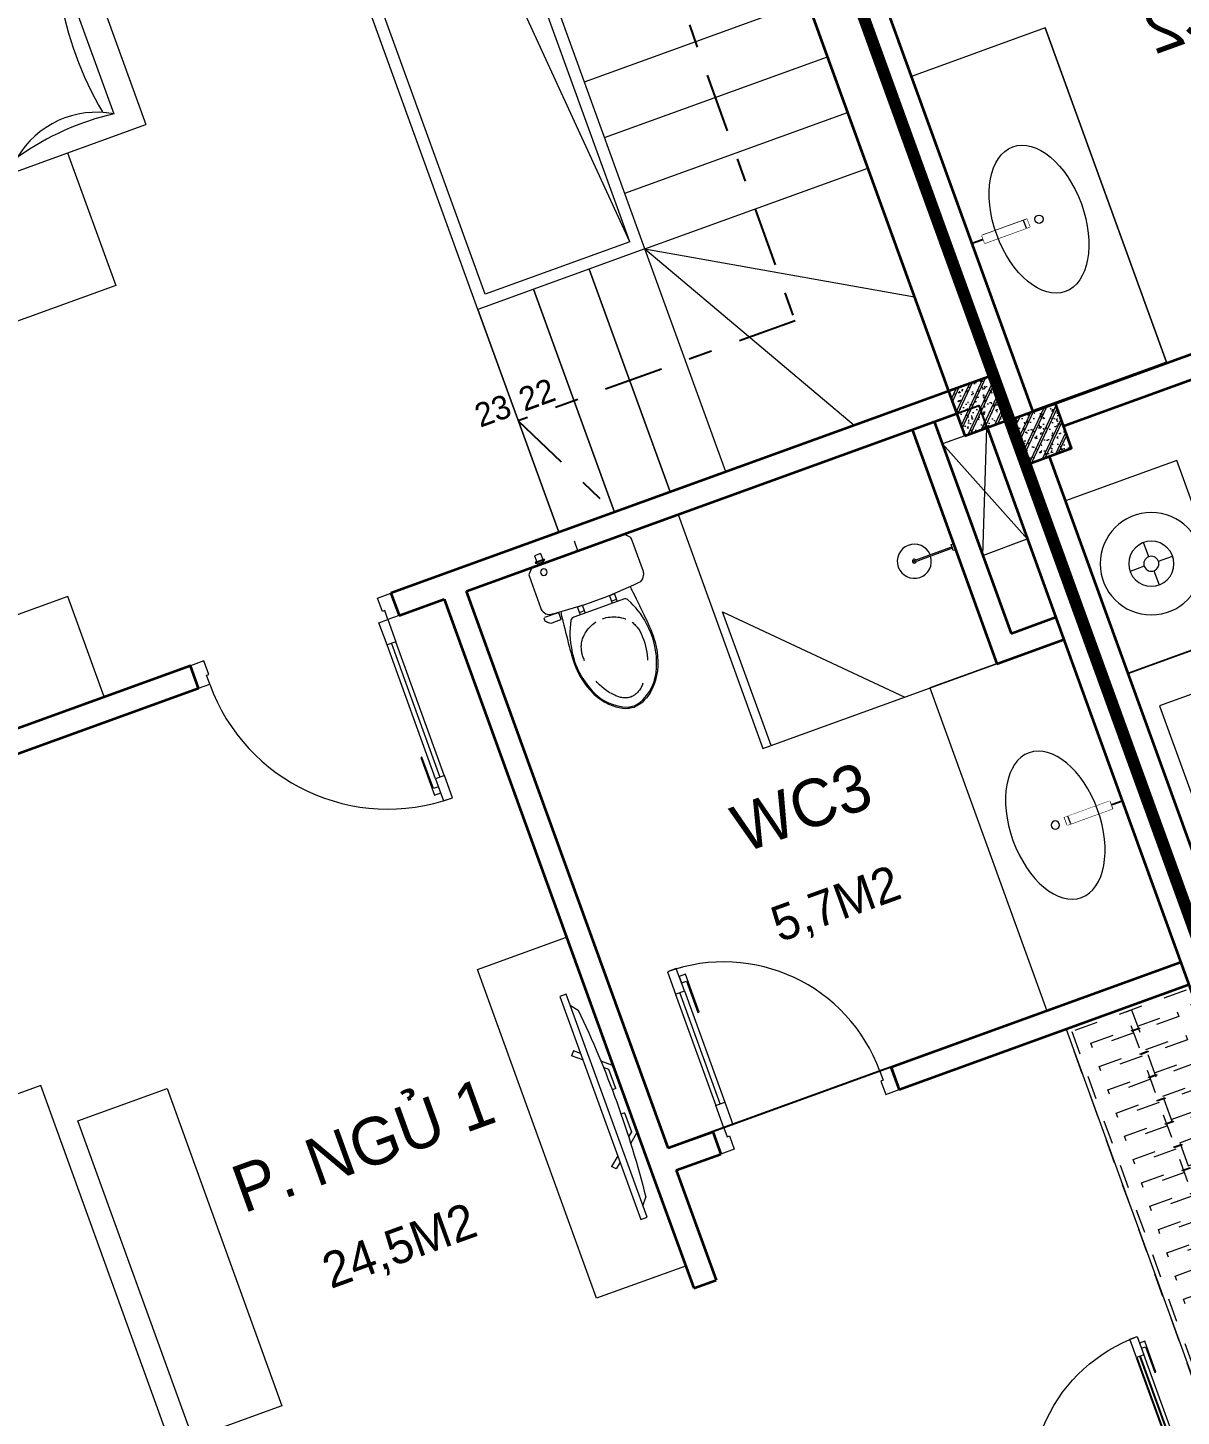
# Model space of a CAD drawing. Header units: metres. Extents: x 568336 to 569219, y 2065964 to 2066430.
# Drawn here: x 568602.11 to 568606.98, y 2066346.29 to 2066352.15 of the extents above; entities that cross this region are included whole.
import ezdxf

# ---------------------------------------------------------------- set-up
doc = ezdxf.new("R2010")
doc.units = ezdxf.units.M
for name, pattern in [('$AUDIT_BAD_LTYPE2', [0]), ('DASHDOT2', [0.5, 0.25, -0.125, 0, -0.125]), ('HIDDEN', [0.375, 0.25, -0.125]), ('X-5M-G-MB PHONGNGU$0$HIDDEN2', [0.1875, 0.125, -0.0625]), ('xref-thap C (mb tang 32-2)$0$HIDDEN', [0.375, 0.25, -0.125])]:
    doc.linetypes.add(name, pattern=pattern)
doc.layers.get('0').update_dxf_attribs({"linetype": 'CONTINUOUS'})
doc.layers.get('DEFPOINTS').update_dxf_attribs({"linetype": 'CONTINUOUS'})
for name, color, linetype, lineweight in [('-DIM', 9, 'CONTINUOUS', 13), ('-DOOR', 137, 'CONTINUOUS', 9), ('-FURNITURE', 46, 'CONTINUOUS', 9), ('-HATCH', 8, 'CONTINUOUS', 5), ('-HIDE', 3, 'HIDDEN', 13), ('-LINE1', 7, 'CONTINUOUS', 18), ('-LINE2', 252, 'CONTINUOUS', 9), ('-STEEL1', 1, 'CONTINUOUS', 35), ('-TEXT', 7, 'CONTINUOUS', 15), ('-WALL', 4, 'CONTINUOUS', 35), ('TEXT25', 2, 'CONTINUOUS', 13)]:
    doc.layers.add(name, color=color, linetype=linetype, lineweight=lineweight)
for name, color, linetype in [('1-NETMANH', 8, 'CONTINUOUS'), ('APOLIC', 7, 'CONTINUOUS'), ('LoLK', 6, 'CONTINUOUS'), ('TIMDUONG', 1, 'CONTINUOUS')]:
    doc.layers.add(name, color=color, linetype=linetype)
doc.styles.add('SVN_AVO_thuong', font='')
doc.styles.add('T1', font='', dxfattribs={"height": 200})
doc.styles.add('vnavanth', font='', dxfattribs={"width": 0.8})
doc.styles.get('SVN_AVO_thuong').set_extended_font_data('SVN-Avo')
doc.styles.get('T1').set_extended_font_data('VNgeometric Light')
doc.styles.get('vnavanth').set_extended_font_data('.VnAvantH')

# ---------------------------------------------------------------- blocks, each defined once
blk = doc.blocks.new('1800X2000')
at = {"layer": '-FURNITURE'}
blk.add_line((325497.3064970744, 17765.29446492715), (325497.3064973904, 19565.2944651944), dxfattribs=at)
for points in [[(323997.3057774993, 19565.2944651944), (325997.3064971831, 19565.2944651944), (325997.3064971831, 17765.29446484288), (323997.3057774993, 17765.29446484288)], [(325612.9490047574, 19390.79434491032), (325919.0064973457, 19390.79434491032), (325919.0064973457, 18691.29434485664), (325612.9490047574, 18691.29434485664)], [(325612.9490046239, 18629.79434491026), (325919.0064972151, 18629.79434491026), (325919.0064972151, 17946.79434485664), (325612.9490046239, 17946.79434485664)]]:
    blk.add_lwpolyline(points, close=True, dxfattribs=at)
blk = doc.blocks.new('XR.MB.LM123$0$tvi 1')
blk.add_lwpolyline([(28.54445810673496, -2.291926648467779e-10), (28.54445810673496, -999.9999999999964), (-7.275957614183426e-12, -1000), (0, 0)], close=True)
for points in [[(28.54445810680045, -50.31958968611434), (52.37372755713295, -80.86315460130209)], [(-24.09820395050338, -235.5599978379832), (-39.09879504836863, -251.7939635238108)], [(0, -284.7849796677438), (-39.09879504836863, -251.7939635238108)], [(0, -255.9952397129928), (-24.09820395050338, -235.5599978379832)], [(69.66229681991535, -315.0836646851385), (111.1934016081432, -350.2927865858655), (111.193401608034, -649.712917566063), (69.68611289083492, -684.9110379843005)], [(89.09002233762294, -445.7449799550195), (89.09002233762294, -359.9578938602899), (70.91298945683957, -344.6203678706661)], [(89.09002233762294, -445.7449799550195), (73.49991829216015, -445.7449799550232)], [(89.09002233768115, -554.2550200447404), (89.09002233773936, -640.0421061392371), (70.91298945678864, -655.3796321293303)], [(89.09002233768115, -554.2550200447404), (73.49991829216015, -554.2550200447404)], [(0, -715.2150203320198), (-39.09879504836863, -748.2060364759491)], [(-24.09820395050338, -764.4400021620095), (-39.09879504836863, -748.2060364759491)], [(0, -744.004760287), (-24.09820395050338, -764.4400021620095)], [(28.54445810674224, -949.680410313882), (52.37372755713295, -919.1368453984578)]]:
    blk.add_lwpolyline(points)
blk.add_arc((-4025.16618952866, -499.9999999999964), 4099.025185406737, 354.1310878512652, 5.868912148527433)
blk = doc.blocks.new('*U152')
at = {"linetype": '$AUDIT_BAD_LTYPE2'}
for p, q in [((70, 100), (70, 699.9999999999982)), ((90, 699.9999999999982), (90, 100))]:
    blk.add_line(p, q, dxfattribs=at)
for points in [[(50, 699.9999999999982), (90, 699.9999999999982), (90, 799.9999999999982), (50, 799.9999999999982), (50, 699.9999999999982)], [(50, 702.9059272893337), (50, 100)], [(50, 100), (90, 100), (90, 0), (50, 0), (50, 100)]]:
    blk.add_lwpolyline(points)
for points in [[(118.2698876160139, 594.5156181119073), (118.2698876160139, 764.1349438079906), (90, 764.1349438079906), (90, 735.8650561920058), (112.6159100928053, 735.8650561920058), (112.6159100928053, 594.5156181119073)], [(0, 0), (50, 0), (50, -40), (60, -40), (60, -99.99999999999272), (0, -99.99999999999272)], [(899.9999999999982, 1.3252863207713e-28), (849.9999999999982, 1.3252863207713e-28), (849.9999999999982, -40.00000000000001), (839.9999999999982, -40.00000000000001), (839.9999999999982, -99.99999999999272), (899.9999999999982, -99.99999999999272)]]:
    blk.add_lwpolyline(points, close=True)
at = {"linetype": '$AUDIT_BAD_LTYPE2', "ltscale": 0.3}
blk.add_arc((50, 0), 799.9999999999982, 0, 90, dxfattribs=at)
blk = doc.blocks.new('ghe11asdsdsdsd')
at = {"layer": '-FURNITURE', "ltscale": 5}
for p, q in [((-454.1512245237245, 641.9073886275291), (-454.093361600535, -60.42008052262099)), ((446.9845405295782, 642.5119281820953), (445.2090906954836, -59.49456913078757)), ((339.4434767446655, 74.7769195077999), (-347.9447826922697, 73.86721415390639)), ((445.2090906954836, -59.49456913078757), (-454.093361600535, -60.42008052262099))]:
    blk.add_line(p, q, dxfattribs=at)
for centre, radius, start, end in [((-329.6609394550032, 640.4347183164282), 102.5030657496747, 97.790878171796, 180.4720192216976), ((13.76703277978231, -3057.035900902003), 3815.794779152998, 85.15051378916075, 95.37323135559144), ((322.4963123202615, 643.5363927781655), 102.5030657496747, 359.5521671507362, 82.23330821456577), ((-556.8192392717756, 172.0380743239075), 480.9551723817158, 73.62802494144414, 77.67439557183955), ((-435.3449582978792, 585.5188594441861), 49.99999999999999, 17.29045382422632, 73.62802494144414), ((428.017340289487, 586.1773279104382), 49.99999999999999, 106.2083736517696, 162.5459446768903), ((548.310481298744, 172.35137315467), 480.9551723817158, 102.1620030057203, 106.2083736517696), ((-752.7215750947944, 311.3200961878028), 469.2846926992153, 329.6029749418909, 39.82713105222346), ((-1717.077797784907, 235.4868877488407), 1378.639231958857, 353.2676599931669, 15.34770349738529), ((744.7327549548354, 311.2790322922665), 469.2468948897888, 140.0381535895592, 210.2652298418676), ((1708.833027020766, 233.2264510887835), 1378.526022415482, 164.5192846221356, 186.6002375866197), ((-1.445652381749824, -1576.057105405802), 1730.279692069412, 79.6029490361376, 100.5814174655623)]:
    blk.add_arc(centre, radius, start, end, dxfattribs=at)
blk = doc.blocks.new('GHE600')
at = {"layer": '-FURNITURE'}
for p, q in [((269949.5421851056, 8709.741290517763), (270649.5421851056, 8709.74129051782)), ((269949.5421851289, 8043.074623851076), (270649.5421851289, 8043.074623851135))]:
    blk.add_line(p, q, dxfattribs=at)
for points in [[(270145.5337149384, 9594.84705863762), (270145.5337150262, 10094.84705863762), (270645.5337150262, 10094.84705854984), (270645.5337149384, 9594.847058549843)], [(269849.5421851288, 9526.40795718442), (270649.5421851288, 9526.407957184478), (270649.5421851639, 7226.407957184478), (269849.5421851639, 7226.40795718442)], [(269949.5421851288, 9376.40795718442), (270649.5421851288, 9376.407957184478), (270649.5421851639, 7376.407957184478), (269949.5421851639, 7376.40795718442)], [(270145.5337145109, 7157.96885590817), (270145.5337144231, 6657.96885590817), (270645.5337144231, 6657.968855820392), (270645.5337145109, 7157.968855820392)]]:
    blk.add_lwpolyline(points, close=True, dxfattribs=at)
at = {"layer": '-FURNITURE', "elevation": -1.348764000838661e-08}
for points in [[(271286.9253059005, 9830.321753277356), (270645.53371498, 9832.18215255058)], [(272037.8126997925, 6909.345592938189), (272633.6221192031, 6907.537773812626), (272633.6585346201, 9823.095600669185), (272037.874818299, 9826.334833337169)], [(270262.0588059474, 9594.847058617102), (270262.0583521723, 9526.40795718442)], [(270262.0260181179, 7226.40795718439), (270262.0255643428, 7157.968855887651)], [(270645.5337144685, 6916.624135324557), (271286.6504318018, 6913.272511655086)]]:
    blk.add_lwpolyline(points, dxfattribs=at)
at = {"layer": '-FURNITURE'}
for centre, radius in [((270395.5337149822, 9844.847058593674), 200), ((270395.5337149822, 9844.847058593674), 150), ((270395.5337144671, 6907.968855864223), 200), ((270395.5337144671, 6907.968855864223), 150)]:
    blk.add_circle(centre, radius, dxfattribs=at)
at = {"layer": '-FURNITURE', "extrusion": (0, 0, -1)}
blk.add_ellipse((271661.9002663364, 8365.294462872116), major_axis=(3.669220623812561e-13, 749.5763598198391), ratio=0.5899940615450746, dxfattribs=at)
at = {"layer": '-FURNITURE', "zscale": 0.83397927038413}
for p, xscale, yscale, rotation in [((271659.4476334748, 10145.29901697894, -5.948631914765009e-09), 0.83397927038413, 0.83397927038413, 179.9447021404027), ((271659.4476334748, 6607.516897389956, -5.948631914765009e-09), -0.8339792703841301, 0.8339792703841301, 0.05529785959737722)]:
    blk.add_blockref('ghe11asdsdsdsd', p, dxfattribs=dict(at, xscale=xscale, yscale=yscale, rotation=rotation))
blk = doc.blocks.new('*U18')
at = {"linetype": '$AUDIT_BAD_LTYPE2'}
for p, q in [((70, 100), (69.99999999999999, 599.9999999999982)), ((89.99999999999999, 599.9999999999982), (90, 100))]:
    blk.add_line(p, q, dxfattribs=at)
for points in [[(49.99999999999999, 599.9999999999982), (89.99999999999999, 599.9999999999982), (89.99999999999999, 699.9999999999982), (49.99999999999999, 699.9999999999982), (49.99999999999999, 599.9999999999982)], [(49.99999999999999, 602.9059272893337), (50, 100)], [(50, 100), (90, 100), (90, 0), (50, 0), (50, 100)]]:
    blk.add_lwpolyline(points)
for points in [[(118.2698876160139, 494.5156181119073), (118.2698876160139, 664.1349438079906), (89.99999999999999, 664.1349438079906), (89.99999999999999, 635.8650561920058), (112.6159100928053, 635.8650561920058), (112.6159100928053, 494.5156181119073)], [(0, 0), (50, 0), (50, -40), (60, -40), (60, -100.0001724930698), (0, -100.0001724930698)], [(799.9999999999982, 7.105427357601134e-15), (749.9999999999982, 7.105427357601134e-15), (749.9999999999982, -40), (739.9999999999982, -40), (739.9999999999982, -100.0001724930698), (799.9999999999982, -100.0001724930698)]]:
    blk.add_lwpolyline(points, close=True)
at = {"linetype": '$AUDIT_BAD_LTYPE2', "ltscale": 0.3}
blk.add_arc((50, 0), 699.9999999999982, 0, 90, dxfattribs=at)
blk = doc.blocks.new('Sink_Cicle')
blk.add_lwpolyline([(17.49999987077899, -50.00226151314564), (-17.49999987077899, -49.99773848685436), (-17.51615354442038, -252.2967581441626), (17.48384613892995, -252.3012811850058)], close=True)
blk.add_circle((0, -300), 17.5)
at = {"layer": 'DEFPOINTS'}
blk.add_line((0, -100), (0, 0), dxfattribs=at)
blk.add_wipeout([(17.499999870775355, -50.00226151314928), (-17.49999987078263, -49.99773848685436), (-17.516153544427652, -252.29675814416623), (17.48384613892631, -252.3012811850058)])
at = {"layer": '-FURNITURE', "linetype": 'Continuous'}
blk.add_ellipse((0, -300), major_axis=(-325, 0), ratio=0.5846153846153846, dxfattribs=at)
blk.add_line((-17.51421511289664, -237.2967582757119), (17.48578462866135, -237.3012813020032))
blk = doc.blocks.new('A$C18091ED7')
for p, q in [((9.957147995010018e-09, -42.13376978135784), (0, -3.786117304116488e-07)), ((146.1412317672475, -26.59467297248193), (179.181621938591, -26.59467296488583)), ((146.1412317672475, -26.59467297248193), (146.1412317680188, -30.17859706786112)), ((146.1412317680188, -30.17859706786112), (165.7503655985456, -30.17859706340823)), ((153.0594147269658, -36.79204952501459), (146.1412317680188, -30.17859706786112)), ((152.3191092506386, -2.717133611440659e-07), (152.3191092568413, -26.59467297093943)), ((152.3191092506386, -2.717133611440659e-07), (179.1816219322718, -2.654269337654114e-07)), ((153.0594147269658, -36.79204952501459), (165.7503656001572, -36.79204952192958)), ((153.0594147275151, -39.73033438943094), (153.0594147269658, -36.79204952501459)), ((153.0594147275151, -39.73033438943094), (178.4413164740145, -39.73033438349376)), ((153.0594147275151, -39.73033438943094), (178.4413164740145, -39.73033438349376)), ((153.0594147275151, -39.73033438943094), (153.0594147281554, -42.13376974494895)), ((185.3594994290725, -30.17859705851879), (165.7503655985456, -30.17859706340823)), ((178.4413164733487, -36.79204951884458), (165.7503656001572, -36.79204952192958)), ((185.3594994290725, -30.17859705851879), (178.4413164733487, -36.79204951884458)), ((178.4413164733487, -36.79204951884458), (178.4413164740145, -39.73033438349376)), ((178.4413164740145, -39.73033438349376), (178.4413164746547, -42.1337697392446)), ((179.1816219322718, -2.654269337654114e-07), (179.181621938591, -26.59467296488583)), ((179.181621938591, -26.59467296488583), (185.3594994283012, -26.59467296337243)), ((185.3594994283012, -26.59467296337243), (185.3594994290725, -30.17859705851879)), ((-83.25994817525861, -267.3592828898691), (-83.259948167517, -299.9634285944048)), ((-83.25994817257379, -278.4883151478134), (-83.25994817046012, -287.6388527823146)), ((-60.91100930959874, -290.0299398849311), (-83.25994816994717, -290.0299398901407)), ((-62.88950393904452, -265.3807882612164), (-81.28145355204106, -265.3807882657275)), ((-60.91100931491019, -267.3592828844266), (-60.91100930728498, -299.9634285889624)), ((60.9110093945892, -267.3592828557594), (60.9110094022144, -299.9634285600623)), ((60.91100939990065, -290.029939856031), (83.25994826024908, -290.0299398510542)), ((62.88950401780676, -265.3807882316178), (81.2814536308033, -265.3807882273395)), ((83.25994825493763, -267.3592828505498), (83.25994826256283, -299.9634285550856)), ((83.25994825750604, -278.488315108727), (83.2599482596197, -287.6388527429954)), ((165.3959958605519, -261.9873972070927), (165.3959958671003, -289.7349902229907)), ((167.8691141396885, -259.5142789271486), (228.0810223811895, -259.5142789128586)), ((167.8691141472664, -292.2081085020036), (206.7175896017579, -292.2081084926904)), ((230.5541406641933, -274.3229751045001), (230.5541406613593, -261.9873971916386))]:
    blk.add_line(p, q)
for points in [[(230.0000000517721, -218.5046414944518, -0.1374073801801567), (225.4781190853137, -234.6482587013161), (221.7949787454636, -240.7070387715066, -0.2360805181595358), (198.2560902649639, -255.4947853636986, -0.0519608230665726), (-198.2560901437319, -255.4947854572965, -0.236080518165078), (-221.7949786317113, -240.7070388760185), (-225.4781189743626, -234.6482588077488, -0.1374073801809237), (-229.9999999484608, -218.5046416030382), (-229.9999999831671, -71.98694829508895, -0.1989123673786679), (-226.3782021181105, -63.2431547633314), (-208.8906150607545, -45.75556769772083, -0.1989123673792025), (-200.1468215308087, -42.13376982865157), (9.971699910238385e-09, -42.13376978135784), (200.1468215506357, -42.13376973403501, -0.1989123673792025), (208.8906150822841, -45.75556759897154), (226.3782021480001, -63.24315465634572, -0.1989123673791691), (230.0000000170658, -71.98694818626973)], [(144.14367173758, -618.9627606730501, -0.2124047892419209), (26.30999211127346, -734.491494372196, -0.0276853236339062), (-0.5628229983012716, -738.609219571983, -0.0222792448073508), (-26.30999181118386, -734.4914943844487, -0.2124047892421136), (-144.1436714920528, -618.9627607410075, -0.1427957259999892), (-167.2376623962118, -428.0139674870588, -0.0930051380368448), (-127.9331820271946, -309.1271633332653, -0.2564387014614383), (-111.240849547703, -299.9634286007786), (4.746470949612558e-08, -299.9634285748762), (111.2408496426324, -299.9634285482753, -0.2564387014619951), (127.933182126606, -309.1271632729331, -0.0930051380368741), (167.2376625517572, -428.0139674081001, -0.1427957260000456)]]:
    blk.add_lwpolyline(points, format="xyb", close=True)
at = {"linetype": 'xref-thap C (mb tang 32-2)$0$HIDDEN', "ltscale": 100}
blk.add_lwpolyline([(61.00044987679576, -669.0176259216969, -0.1990312026443698), (1.417429302819073e-07, -698.769823720475, -0.1990312026443799), (-61.00044960746891, -669.0176259504806, -0.2189240232571595), (-131.9321382956405, -478.313622940972, -0.1537914605682739), (-112.4681372026971, -403.989815428853, -0.2367011859554165), (5.876427167095244e-08, -347.5870280214876, -0.2367011859554843), (112.4681373467611, -403.9898153757968, -0.1537914605681893), (131.9321384748619, -478.313622878748, -0.2189240232571754)], format="xyb", close=True, dxfattribs=at)
blk.add_circle((165.7503656100234, -78.39166221523192), 13.90362011701458)
for centre, radius, start, end in [((-81.28145355158267, -267.3592828894034), 1.978494623656905, 90.00000001354867, 180.0000000133402), ((-62.88950393858613, -267.3592828848923), 1.978494623656905, 1.334021322268115e-08, 90.00000001354867), ((62.88950401826514, -267.3592828552937), 1.978494623656905, 90.00000001354867, 180.0000000133402), ((81.28145363126168, -267.3592828510155), 1.978494623656905, 1.334021322268115e-08, 90.00000001354867), ((167.8691141402633, -261.9873972065106), 2.473118279571131, 90.00000001354867, 180.0000000133402), ((167.8691141466952, -289.7349902224087), 2.473118279571131, 180.0000000133402, 270.0000000135486), ((206.717589598069, -276.6690117186226), 15.53909677420133, 270.0000000135486, 306.4658507565522), ((168.3527972659103, -224.7572911087773), 80.08895368617857, 306.4658507565522, 320.3122930343796), ((228.0810223845983, -274.3229751050822), 2.473118279571131, 320.3122930343796, 1.334021322268115e-08)]:
    blk.add_arc(centre, radius, start, end)
for points, knots in [([(-155.6468228230951, -259.4535552573798), (-156.6353001506941, -267.2522313103836), (-164.2940232875517, -328.394745314552), (-169.1545302536251, -385.0939582949213), (-183.68571763406, -527.7705276800843), (-135.602968026873, -679.1126648240606), (-50.29344375100118, -735.2493608418445), (-19.70048385594782, -741.0901266933652), (1.531116140540689e-07, -743.6724421556864)], [130.6139379315478, 130.6139379315478, 130.6139379315478, 130.6139379315478, 152.8521090939923, 311.1293507817257, 417.703951170228, 561.3833927516608, 697.6926317810714, 710.812262267882, 710.812262267882, 710.812262267882, 710.812262267882]), ([(155.6468228994709, -259.4535551877343), (156.6353002305841, -267.2522312389628), (164.2940233960289, -328.3947452375724), (169.1545303888706, -385.0939582149149), (183.6857178367027, -527.7705275934422), (135.6029683008201, -679.1126647599449), (50.29344405157826, -735.2493608178338), (19.70048415924612, -741.0901266841101), (1.530679583083838e-07, -743.6724421554536)], [130.613937934949, 130.613937934949, 130.613937934949, 130.613937934949, 152.8521090939923, 311.1293507817257, 417.703951170228, 561.3833927516608, 697.6926317810714, 710.812262267882, 710.812262267882, 710.812262267882, 710.812262267882])]:
    blk.add_open_spline(points, degree=3, knots=knots)
blk = doc.blocks.new('shower')
for points in [[(180919.3447017173, -32316.45425928477), (180912.3337561736, -32316.45425928477), (180912.3337561736, -32146.62790954509), (180919.3447017173, -32146.62790954509)], [(180929.3839969719, -32326.62790954066), (180902.2944609144, -32326.62790954066), (180902.2944609144, -32316.45425928477), (180929.3839969719, -32316.45425928477)]]:
    blk.add_lwpolyline(points, close=True)
for radius, start, end in [(72, 272.7906698559544, 267.2093301440456), (8.346062492523743, 294.8355446212717, 245.1644553787283)]:
    blk.add_arc((180915.8392289462, -32146.62790954416), radius, start, end)
blk = doc.blocks.new('*U245')
for points in [[(21.73011238398614, 627.6337999295927), (21.73011238398614, 797.2531256256759), (50.00000000000001, 797.2531256256759), (50.00000000000001, 768.9832380096911), (27.38408990719474, 768.9832380096911), (27.38408990719474, 627.6337999295927)], [(0, 0), (50, 0), (50, -40), (60, -40), (60, -245.9999999543969), (0, -245.9999999543969)], [(1721.999999998998, 0), (1671.999999998998, 0), (1671.999999998998, -40), (1661.999999998998, -40), (1661.999999998998, -245.9999999543969), (1721.999999998998, -245.9999999543969)]]:
    blk.add_lwpolyline(points, close=True)
for points in [[(50.00000000000001, 733.1181818176835), (90.00000000000003, 733.1181818176835), (90.00000000000003, 833.1181818176835), (50.00000000000001, 833.1181818176835), (50.00000000000001, 733.1181818176835)], [(50.00000000000001, 736.0241091070191), (50, 100)], [(1671.999999998998, 688.881818181314), (1631.999999998998, 688.881818181314), (1631.999999998998, 788.881818181314), (1671.999999998998, 788.881818181314), (1671.999999998998, 688.881818181314)], [(1671.999999998998, 691.7877454706495), (1671.999999998998, 100)], [(50, 100), (90, 100), (90, 0), (50, 0), (50, 100)], [(1671.999999998998, 100), (1631.999999998998, 100), (1631.999999998998, 0), (1671.999999998998, 0), (1671.999999998998, 100)]]:
    blk.add_lwpolyline(points)
at = {"ltscale": 0.3}
for points in [[(883.1181818176836, 0, 0.4142135623730951), (50, 833.1181818176835, 0.4142135623730951)], [(883.1181818176838, 0, -0.4142135623730951), (1671.999999998998, 788.8818181813142, -0.4142135623730951)]]:
    blk.add_lwpolyline(points, format="xyb", dxfattribs=at)
at = {"layer": 'APOLIC', "linetype": '$AUDIT_BAD_LTYPE2'}
for p, q in [((70, 100), (70.00000000000003, 733.1181818176835)), ((90.00000000000003, 733.1181818176835), (90, 100)), ((1631.999999998998, 688.881818181314), (1631.999999998998, 100)), ((1651.999999998998, 100), (1651.999999998998, 688.881818181314))]:
    blk.add_line(p, q, dxfattribs=at)
blk = doc.blocks.new('*U189')
at = {"linetype": 'X-5M-G-MB PHONGNGU$0$HIDDEN2'}
for points in [[(0, 600.0000000004657), (0, 0), (2181.818181820297, -7.813323814654285e-10), (2181.818181820297, 599.9999999996843)], [(2161.818181820297, 579.999661371611), (2161.818181820297, 19.99966137161111), (20, 20.00000000046566), (20, 580.0000000004657)], [(2161.818181820297, 286.6991212946932), (2161.818181820297, 313.0991212946), (20, 313.0991212953813), (19.99999859370291, 286.6991212952417)], [(113.7817614636733, 319.1750910408318), (109.4317788550979, 319.1750910408318), (109.4317788550979, 280.441767644881), (113.7817614636733, 280.441767644881)], [(227.7817614636733, 319.1750910407849), (223.4317788550979, 319.1750910407849), (223.4317788550979, 280.4417676448341), (227.7817614636733, 280.4417676448341)], [(341.7817614636733, 319.175091040738), (337.4317788550979, 319.175091040738), (337.4317788550979, 280.4417676447872), (341.7817614636733, 280.4417676447872)], [(455.7817614636733, 319.1750910406911), (451.4317788550979, 319.1750910406911), (451.4317788550979, 280.4417676447403), (455.7817614636733, 280.4417676447403)], [(569.7817614636733, 319.1750910406442), (565.431778855098, 319.1750910406442), (565.431778855098, 280.4417676446934), (569.7817614636733, 280.4417676446934)], [(683.7817614636733, 319.1750910405973), (679.431778855098, 319.1750910405973), (679.431778855098, 280.4417676446465), (683.7817614636733, 280.4417676446465)], [(797.7817614636733, 319.1750910405504), (793.431778855098, 319.1750910405504), (793.431778855098, 280.4417676445996), (797.7817614636733, 280.4417676445996)], [(911.7817614636733, 319.1750910405035), (907.431778855098, 319.1750910405035), (907.431778855098, 280.4417676445527), (911.7817614636733, 280.4417676445527)], [(1025.781761463673, 319.1750910404566), (1021.431778855098, 319.1750910404566), (1021.431778855098, 280.4417676445057), (1025.781761463673, 280.4417676445057)], [(1139.781761463673, 319.1750910404097), (1135.431778855098, 319.1750910404097), (1135.431778855098, 280.4417676444588), (1139.781761463673, 280.4417676444588)], [(1253.781761463673, 319.1750910403628), (1249.431778855098, 319.1750910403628), (1249.431778855098, 280.4417676444119), (1253.781761463673, 280.4417676444119)], [(1367.781761463673, 319.1750910403159), (1363.431778855098, 319.1750910403159), (1363.431778855098, 280.441767644365), (1367.781761463673, 280.441767644365)], [(1481.781761463673, 319.175091040269), (1477.431778855098, 319.175091040269), (1477.431778855098, 280.4417676443181), (1481.781761463673, 280.4417676443181)], [(1595.781761463673, 319.175091040222), (1591.431778855098, 319.175091040222), (1591.431778855098, 280.4417676442712), (1595.781761463673, 280.4417676442712)], [(1709.781761463673, 319.1750910401751), (1705.431778855098, 319.1750910401751), (1705.431778855098, 280.4417676442243), (1709.781761463673, 280.4417676442243)], [(1823.781761463673, 319.1750910401282), (1819.431778855098, 319.1750910401282), (1819.431778855098, 280.4417676441774), (1823.781761463673, 280.4417676441774)], [(1937.781761463673, 319.1750910400813), (1933.431778855098, 319.1750910400813), (1933.431778855098, 280.4417676441305), (1937.781761463673, 280.4417676441305)], [(2051.781761463673, 319.1750910400344), (2047.431778855098, 319.1750910400344), (2047.431778855098, 280.4417676440836), (2051.781761463673, 280.4417676440836)]]:
    blk.add_lwpolyline(points, close=True, dxfattribs=at)
for points in [[(122.2409142897814, 313.1103512093413), (122.2409142897814, 515.2497102723445), (100.1765458012815, 515.2497102723445), (100.1765458012815, 313.1103512093413)], [(236.2409142897814, 313.1103512092944), (236.2409142897814, 515.2497102722975), (214.1765458012815, 515.2497102722975), (214.1765458012815, 313.1103512092944)], [(350.2409142897814, 313.1103512092475), (350.2409142897814, 515.2497102722507), (328.1765458012815, 515.2497102722507), (328.1765458012815, 313.1103512092475)], [(464.2409142897814, 313.1103512092006), (464.2409142897814, 515.2497102722037), (442.1765458012815, 515.2497102722037), (442.1765458012815, 313.1103512092006)], [(578.2409142897814, 313.1103512091537), (578.2409142897814, 515.2497102721569), (556.1765458012815, 515.2497102721569), (556.1765458012815, 313.1103512091537)], [(692.2409142897814, 313.1103512091068), (692.2409142897814, 515.24971027211), (670.1765458012815, 515.24971027211), (670.1765458012815, 313.1103512091068)], [(806.2409142897814, 313.1103512090599), (806.2409142897814, 515.249710272063), (784.1765458012815, 515.249710272063), (784.1765458012815, 313.1103512090599)], [(920.2409142897814, 313.110351209013), (920.2409142897814, 515.2497102720162), (898.1765458012815, 515.2497102720162), (898.1765458012815, 313.110351209013)], [(1034.240914289781, 313.1103512089661), (1034.240914289781, 515.2497102719692), (1012.176545801281, 515.2497102719692), (1012.176545801281, 313.1103512089661)], [(1148.240914289781, 313.1103512089192), (1148.240914289781, 515.2497102719224), (1126.176545801281, 515.2497102719224), (1126.176545801281, 313.1103512089192)], [(1262.240914289781, 313.1103512088723), (1262.240914289781, 515.2497102718754), (1240.176545801281, 515.2497102718754), (1240.176545801281, 313.1103512088723)], [(1376.240914289781, 313.1103512088254), (1376.240914289781, 515.2497102718285), (1354.176545801281, 515.2497102718285), (1354.176545801281, 313.1103512088254)], [(1490.240914289781, 313.1103512087785), (1490.240914289781, 515.2497102717816), (1468.176545801281, 515.2497102717816), (1468.176545801281, 313.1103512087785)], [(1604.240914289781, 313.1103512087315), (1604.240914289781, 515.2497102717347), (1582.176545801281, 515.2497102717347), (1582.176545801281, 313.1103512087315)], [(1718.240914289781, 313.1103512086846), (1718.240914289781, 515.2497102716878), (1696.176545801281, 515.2497102716878), (1696.176545801281, 313.1103512086846)], [(1832.240914289781, 313.1103512086377), (1832.240914289781, 515.2497102716409), (1810.176545801281, 515.2497102716409), (1810.176545801281, 313.1103512086377)], [(1946.240914289781, 313.1103512085908), (1946.240914289781, 515.2497102715939), (1924.176545801281, 515.2497102715939), (1924.176545801281, 313.1103512085908)], [(2060.240914289781, 313.1103512085439), (2060.240914289781, 515.2497102715471), (2038.176545801281, 515.2497102715471), (2038.176545801281, 313.1103512085439)], [(100.1765458012815, 286.7103512094345), (100.1765458012815, 92.0852110228024), (122.2409142897814, 92.0852110228024), (122.2409142897814, 286.7103512094345)], [(214.1765458012815, 286.7103512093876), (214.1765458012815, 92.08521102275549), (236.2409142897814, 92.08521102275549), (236.2409142897814, 286.7103512093876)], [(328.1765458012815, 286.7103512093407), (328.1765458012815, 92.08521102270858), (350.2409142897814, 92.08521102270858), (350.2409142897814, 286.7103512093407)], [(442.1765458012815, 286.7103512092938), (442.1765458012815, 92.08521102266168), (464.2409142897814, 92.08521102266168), (464.2409142897814, 286.7103512092938)], [(556.1765458012815, 286.7103512092469), (556.1765458012815, 92.08521102261477), (578.2409142897814, 92.08521102261477), (578.2409142897814, 286.7103512092469)], [(670.1765458012815, 286.7103512092), (670.1765458012815, 92.08521102256786), (692.2409142897814, 92.08521102256786), (692.2409142897814, 286.7103512092)], [(784.1765458012815, 286.7103512091531), (784.1765458012815, 92.08521102252095), (806.2409142897814, 92.08521102252095), (806.2409142897814, 286.7103512091531)], [(898.1765458012815, 286.7103512091062), (898.1765458012815, 92.08521102247404), (920.2409142897814, 92.08521102247404), (920.2409142897814, 286.7103512091062)], [(1012.176545801281, 286.7103512090592), (1012.176545801281, 92.08521102242715), (1034.240914289781, 92.08521102242715), (1034.240914289781, 286.7103512090592)], [(1126.176545801281, 286.7103512090123), (1126.176545801281, 92.08521102238024), (1148.240914289781, 92.08521102238024), (1148.240914289781, 286.7103512090123)], [(1240.176545801281, 286.7103512089654), (1240.176545801281, 92.08521102233333), (1262.240914289781, 92.08521102233333), (1262.240914289781, 286.7103512089654)], [(1354.176545801281, 286.7103512089186), (1354.176545801281, 92.08521102228642), (1376.240914289781, 92.08521102228642), (1376.240914289781, 286.7103512089186)], [(1468.176545801281, 286.7103512088717), (1468.176545801281, 92.0852110222395), (1490.240914289781, 92.0852110222395), (1490.240914289781, 286.7103512088717)], [(1582.176545801281, 286.7103512088247), (1582.176545801281, 92.0852110221926), (1604.240914289781, 92.0852110221926), (1604.240914289781, 286.7103512088247)], [(1696.176545801281, 286.7103512087778), (1696.176545801281, 92.0852110221457), (1718.240914289781, 92.0852110221457), (1718.240914289781, 286.7103512087778)], [(1810.176545801281, 286.7103512087309), (1810.176545801281, 92.08521102209879), (1832.240914289781, 92.08521102209879), (1832.240914289781, 286.7103512087309)], [(1924.176545801281, 286.710351208684), (1924.176545801281, 92.08521102205188), (1946.240914289781, 92.08521102205188), (1946.240914289781, 286.710351208684)], [(2038.176545801281, 286.7103512086371), (2038.176545801281, 92.08521102200497), (2060.240914289781, 92.08521102200497), (2060.240914289781, 286.7103512086371)]]:
    blk.add_lwpolyline(points, dxfattribs=at)
blk = doc.blocks.new('18x35')
at = {"layer": '-HATCH'}
h = blk.add_hatch(dxfattribs=at)
h.set_pattern_fill('CHAU-01', color=256, scale=10, angle=-1.272221872585407e-14, pattern_type=2)
h.set_pattern_definition([(49.99999999999999, (0, 0), (71.72601826007535, -6.275213498259527), [7.5, -82.5]), (355, (0, 0), (-13.87513336129999, 75.21921337000119), [6, -66]), (100.4514, (5.977167999997619, -0.5229339999999638), (57.85093817140217, 68.94395420609534), [6.374019000000001, -70.1142112]), (46.18419999999998, (0, 20), (106.7241048625644, -16.55190143290183), [11.25, -123.75]), (96.63559999999998, (8.89367449999554, 18.62066930000003), (93.46627055487036, 97.41178709004416), [9.561028799999994, -105.1713]), (351.1842, (0, 20), (93.46619451336275, 97.41186009253245), [9, -99]), (20.99999999999998, (10, 15), (59.69070521184616, -40.2618890665339), [7.5, -82.5]), (326.0000000000001, (10, 15), (24.33153319215819, 72.5150045046853), [6, -66]), (71.45139999999999, (14.97422329999972, 11.64483940000002), (84.022262858149, 32.25304967099522), [6.374019000000001, -70.1142112]), (37.49999999999998, (0, 0), (1.215985531729074, 33.28938538313115), [0, -65.19999999999999, 0, -67, 0, -66.25]), (7.499999999999987, (0, 0), (26.30695374421487, 39.44117118823602), [0, -38.2, 0, -63.7, 0, -25.25]), (327.5, (-22.30000000000291, 0), (53.3822436172409, -2.255487173437988), [0, -25, 0, -78, 0, -103.5]), (317.5, (-32.30000000000291, 0), (58.31861693423862, 10.01049823323176), [0, -32.5, 0, -51.8, 0, -73.5]), (44.99999999999999, (0, 0), (-30.05203820042826, 30.05203820042828), []), (44.99999999999999, (0, 12.25), (-30.05203820042826, 30.05203820042828), [])])
h.paths.add_polyline_path([(96508.03118051568, 47993.04977023201), (96508.03118051568, 47793.04977023201), (96708.03118051568, 47793.04977023201), (96708.03118051568, 47993.04977023201)])
at = {"layer": '-STEEL1'}
blk.add_lwpolyline([(96508.03118051568, 47793.04977023201), (96708.03118051568, 47793.04977023201), (96708.03118051568, 47993.04977023201), (96508.03118051568, 47993.04977023201)], close=True, dxfattribs=at)
blk = doc.blocks.new('M3-T2.3')
at = {"layer": '-FURNITURE'}
blk.add_line((568606.4962181585, 2066347.927387146), (568607.177445729, 2066346.046971154), dxfattribs=at)
for points in [[(568602.2839352345, 2066349.751965508), (568600.6837894182, 2066349.172315396), (568600.8370551899, 2066348.749219501), (568602.4372010062, 2066349.328869613)], [(568606.9792553491, 2066348.208725557), (568606.4857936694, 2066349.570916218), (568605.9216665518, 2066349.366562125), (568606.4151190203, 2066348.004368127)], [(568604.5142255032, 2066346.790955336), (568604.0117436734, 2066348.178075225), (568604.387828976, 2066348.314311489), (568604.8903108056, 2066346.927191599)], [(568602.3259909361, 2066347.540087313), (568602.7020756813, 2066347.676323375), (568603.1870559341, 2066346.337517245), (568602.8109711889, 2066346.201281183)]]:
    blk.add_lwpolyline(points, close=True, dxfattribs=at)
blk.add_lwpolyline([(568605.2510061784, 2066349.123616541), (568605.046652086, 2066349.687743659), (568605.8151332962, 2066349.327970634)], dxfattribs=at)
at = {"layer": '-HATCH'}
blk.add_line((568605.0049667633, 2066347.493178176), (568605.7570008443, 2066347.76602378), dxfattribs=at)
at = {"layer": '-HIDE', "ltscale": 10}
for p, q in [((568606.144453765, 2066349.925985928), (568606.1619758479, 2066350.464831598)), ((568605.9740828593, 2066350.396850743), (568606.3326667789, 2066349.994321984))]:
    blk.add_line(p, q, dxfattribs=at)
at = {"layer": '-LINE1'}
for p, q in [((568604.7188263232, 2066351.218860524), (568603.8673509365, 2066353.56939018)), ((568604.6547862224, 2066351.248841609), (568603.8373698513, 2066353.505350079)), ((568603.9970391783, 2066351.010573857), (568603.1796228072, 2066353.267082327)), ((568604.0440497714, 2066351.027603364), (568603.2266334003, 2066353.284111835)), ((568604.6547862224, 2066351.248841609), (568603.7337625856, 2066353.254003508)), ((568604.7188263232, 2066351.218860524), (568604.014068686, 2066350.963563263)), ((568604.6547862224, 2066351.248841609), (568604.0440497714, 2066351.027603364)), ((568605.0594164778, 2066350.278648661), (568604.7188263232, 2066351.218860524)), ((568604.7188263232, 2066351.218860524), (568605.6022480498, 2066350.475288479)), ((568604.7188263232, 2066351.218860524), (568605.8556551278, 2066351.016623176)), ((568604.4839071109, 2066351.133761437), (568604.8244972655, 2066350.193549574)), ((568604.8244972655, 2066350.193549574), (568604.4839071109, 2066351.133761437)), ((568604.2489878985, 2066351.04866235), (568604.5895780531, 2066350.108450488)), ((568604.5895780531, 2066350.108450488), (568604.2489878985, 2066351.04866235)), ((568604.3546588407, 2066350.023351401), (568603.9970391783, 2066351.010573857)), ((568604.014068686, 2066350.963563263), (568604.3546588407, 2066350.023351401)), ((568604.4486800269, 2066350.057410416), (568606.0936306079, 2066350.653290978)), ((568606.0683797207, 2066350.430905191), (568605.9740828593, 2066350.396850743))]:
    blk.add_line(p, q, dxfattribs=at)
at = {"layer": '-LINE1', "lineweight": 18}
for p, q in [((568604.4633837072, 2066351.924019421), (568605.4036231649, 2066352.264619572)), ((568604.5485312459, 2066351.688966455), (568605.4887707036, 2066352.029566606)), ((568604.6336787845, 2066351.453913489), (568605.5739182421, 2066351.79451364)), ((568604.7188263232, 2066351.218860524), (568605.6590657808, 2066351.559460674))]:
    blk.add_line(p, q, dxfattribs=at)
at = {"layer": '-LINE2'}
blk.add_line((568606.144453765, 2066349.925985928), (568606.3321563276, 2066349.995079689), dxfattribs=at)
at = {"layer": '-WALL'}
for p, q in [((568607.8570702875, 2066346.080455372), (568604.6554223272, 2066354.918457776)), ((568604.4669078839, 2066354.850168738), (568605.9997959293, 2066350.618780036)), ((568606.0938629576, 2066350.652855658), (568603.6469984769, 2066349.766483145)), ((568603.9652869472, 2066349.775423597), (568606.0343203227, 2066350.524927433)), ((568605.8458567254, 2066350.456666209), (568606.203731446, 2066349.468739655)), ((568605.9398779116, 2066350.490725224), (568606.2636936168, 2066349.596819857)), ((568606.1623940644, 2066350.464983096), (568606.6046201548, 2066349.242961421)), ((568603.6469984769, 2066349.766483145), (568603.6810574923, 2066349.672461959)), ((568604.8168076087, 2066347.425382526), (568603.9652869472, 2066349.775423597)), ((568603.6810574923, 2066349.672461959), (568603.8709340263, 2066349.741244412)), ((568603.8709340263, 2066349.741244412), (568604.7565237542, 2066347.297185795)), ((568606.2636936168, 2066349.596819857), (568606.4517359893, 2066349.664937888)), ((568606.203731446, 2066349.468739655), (568606.4857950046, 2066349.570916702)), ((568606.6046201548, 2066349.242961421), (568607.6945521849, 2066346.234301479)), ((568605.7570193685, 2066347.765972643), (568606.9792976475, 2066348.208740879)), ((568605.7910782504, 2066347.671951408), (568607.0133580458, 2066348.114720194)), ((568605.7570008443, 2066347.76602378), (568605.7913015329, 2066347.671335027)), ((568605.7572425174, 2066347.765356213), (568605.7913015272, 2066347.671335042)), ((568604.8168076087, 2066347.425382526), (568605.0048499813, 2066347.493500557)), ((568605.0048499813, 2066347.493500557), (568605.0389089967, 2066347.399479371)), ((568604.8508666242, 2066347.33136134), (568605.0389089967, 2066347.399479371)), ((568604.7564929061, 2066347.29717462), (568604.7565237542, 2066347.297185795)), ((568604.7564929061, 2066347.29717462), (568604.9248020408, 2066346.833326984)), ((568604.8508666242, 2066347.33136134), (568605.0189272544, 2066346.867423683)), ((568604.9248020408, 2066346.833326984), (568605.0189272544, 2066346.867423683))]:
    blk.add_line(p, q, dxfattribs=at)
blk.add_lwpolyline([(568601.2755634142, 2066343.696290926), (568602.7328918013, 2066344.224205665), (568602.66477377, 2066344.412248039), (568601.3952179408, 2066343.95235359), (568599.8285834675, 2066348.276909769), (568602.834866816, 2066349.365930819), (568602.8008078006, 2066349.459952006), (568599.7945231384, 2066348.370930479), (568599.5557079198, 2066349.029380573), (568599.3679237659, 2066348.961356082), (568601.2755634142, 2066343.696290926)], dxfattribs=at)
at = {"layer": '1-NETMANH', "linetype": 'DASHDOT2'}
blk.add_lwpolyline([(568603.3894837602, 2066353.928334112), (568604.1744350027, 2066354.21268137), (568605.3522120432, 2066350.915533654), (568605.3522120432, 2066350.915533654), (568604.1843637634, 2066350.493457332), (568604.5895780531, 2066350.108450488)], dxfattribs=at)
at = {"layer": 'DEFPOINTS', "color": 2}
blk.add_lwpolyline([(568603.9652869472, 2066349.775423597), (568606.127973467, 2066350.558853126), (568606.9792976475, 2066348.208740879), (568604.8166111277, 2066347.425311351)], close=True, dxfattribs=at)
at = {"layer": 'TIMDUONG', "color": 1, "linetype": 'HIDDEN', "ltscale": 10, "const_width": 0.05}
blk.add_lwpolyline([(568593.6037453394, 2066359.007782663), (568602.0671453066, 2066362.068899052), (568609.3867960966, 2066341.853242537), (568600.9163472741, 2066338.789611338)], close=True, dxfattribs=at)
at = {"layer": '-DIM', "xscale": -0.001, "yscale": 0.001, "zscale": 0.001, "rotation": 19.91283353975969}
blk.add_blockref('1800X2000', (568913.4586718568, 2066439.643578498), dxfattribs=at)
at = {"layer": '-DOOR'}
for name, p, xscale, yscale, zscale, rotation in [('GHE600', (568516.1246831175, 2066609.750891271), -0.001, 0.001, 0.001, 109.9128335397593), ('*U152', (568603.6810574923, 2066349.672461959), 0.0009999999999999998, 0.0009999999999999998, 0.0009999999999999998, 199.9128335498109), ('*U18', (568605.0048499226, 2066347.493500719), 0.001, 0.001, 0.001, 19.91283354981093), ('*U245', (568607.0649798637, 2066346.006239972), -0.0008130081300813008, 0.0008130081300813008, 0.0008130081300813009, 19.91283354981092)]:
    blk.add_blockref(name, p, dxfattribs=dict(at, xscale=xscale, yscale=yscale, zscale=zscale, rotation=rotation))
at = {"layer": '-FURNITURE', "yscale": 0.001, "zscale": 0.001}
for name, p, xscale, rotation in [('A$C18091ED7', (568604.4213043918, 2066349.985224245), -0.001, 19.91283354981092), ('shower', (568637.2491355261, 2066168.853169107), 0.001, 109.912833549811)]:
    blk.add_blockref(name, p, dxfattribs=dict(at, xscale=xscale, rotation=rotation))
at = {"layer": '-FURNITURE', "extrusion": (0, 0, -1)}
for name, p, xscale, yscale, zscale, rotation in [('*U189', (-568607.0133580458, 2066348.114720194), 0.000916666666665974, 0.000916666666665974, -0.000916666666665974, 250.087166450189), ('XR.MB.LM123$0$tvi 1', (-568604.7006985317, 2066347.124245174), 0.0009999999999999998, 0.0009999999999999998, 0.0009999999999999998, 160.0834767277807)]:
    blk.add_blockref(name, p, dxfattribs=dict(at, xscale=xscale, yscale=yscale, zscale=zscale, rotation=rotation))
at = {"layer": '-STEEL1', "xscale": 0.001, "yscale": 0.001, "zscale": 0.001, "rotation": 19.91283354981093}
blk.add_blockref('18x35', (568531.6082685781, 2066272.625644059), dxfattribs=at)
at = {"layer": '-TEXT', "color": 2, "style": 'vnavanth'}
for s, p in [('22', (568604.2098542475, 2066350.531810123)), ('23', (568604.0236414012, 2066350.464354835))]:
    blk.add_text(s, height=0.09997959496000886, rotation=19.91283355064844, dxfattribs=at).set_placement(p)
at = {"layer": 'TEXT25'}
for s, height, style, p in [('WC3', 0.2, 'SVN_AVO_thuong', (568605.1349694731, 2066348.668555388)), ('5,7M2', 0.15, 'T1', (568605.2867626597, 2066348.292323611)), ('P. NGỦ 1', 0.2, 'SVN_AVO_thuong', (568603.0256005808, 2066347.148709866)), ('24,5M2', 0.15, 'T1', (568603.3929420506, 2066346.829780183))]:
    blk.add_text(s, height=height, rotation=19.91283355064844, dxfattribs=dict(at, style=style)).set_placement(p)
at = {"layer": '-FURNITURE', "xscale": -0.001, "yscale": 0.001, "zscale": 0.001, "rotation": 289.912833549811}
blk.add_blockref('Sink_Cicle', (568606.7325237398, 2066348.889820609), dxfattribs=at)
at = {"layer": '-FURNITURE'}
blk.add_lwpolyline([(568604.8590119373, 2066350.098766044), (568605.2167530233, 2066349.111208394), (568606.4857936694, 2066349.570916218)], dxfattribs=at)
blk = doc.blocks.new('12PLMP12')
at = {"color": 0, "linetype": 'ByBlock'}
for p, q in [((0, 1.25), (0, 3.75)), ((-1.25, 0), (-3.75, 0)), ((1.25, 0), (3.75, 0)), ((0, -1.25), (0, -3.75))]:
    blk.add_line(p, q, dxfattribs=at)
for radius in [8.5, 3.75, 1.25]:
    blk.add_circle((0, 0), radius, dxfattribs=at)
blk = doc.blocks.new('M2-T2.4')
at = {"layer": '-FURNITURE'}
blk.add_lwpolyline([(568589.6255637786, 2066343.234964535), (568589.1552879659, 2066343.065133911), (568588.891994809, 2066343.794215632), (568589.3622706218, 2066343.964046256)], close=True, dxfattribs=at)
at = {"layer": '-WALL'}
blk.add_lwpolyline([(568589.1648596515, 2066344.211304895), (568587.0008340584, 2066343.429810703), (568586.9668680546, 2066343.523865531)], dxfattribs=at)
at = {"layer": 'TIMDUONG', "color": 1, "linetype": 'HIDDEN', "ltscale": 10, "const_width": 0.05}
blk.add_lwpolyline([(568585.140864188, 2066355.946537791), (568574.7965445638, 2066352.205541732), (568580.4083197439, 2066336.688971124), (568586.8107224401, 2066333.687823556), (568592.4516101531, 2066335.732052325)], close=True, dxfattribs=at)
at = {"layer": '-DIM', "xscale": 0.001, "yscale": 0.001, "zscale": 0.001, "rotation": 19.8563987751322}
blk.add_blockref('1800X2000', (568289.6549062345, 2066214.104602634), dxfattribs=at)
at = {"layer": '-FURNITURE', "extrusion": (0, 0, -1), "xscale": -0.02540000000037255, "yscale": 0.02540000000037255, "zscale": -0.02540000000037255, "rotation": 70.14383692757664}
blk.add_blockref('12PLMP12', (-568589.2538948767, 2066343.528112839), dxfattribs=at)
at = {"layer": '-STEEL1', "xscale": -0.0009999999999999998, "yscale": 0.0009999999999999998, "zscale": 0.001, "rotation": 19.85616307242335}
blk.add_blockref('18x35', (568696.3922981847, 2066332.014309566), dxfattribs=at)
at = {"layer": 'TEXT25', "style": 'SVN_AVO_thuong'}
blk.add_text('WC2', height=0.2000000000000001, rotation=19.85616307251905, dxfattribs=at).set_placement((568587.3088824487, 2066344.967233569))
at = {"layer": '-FURNITURE', "xscale": -0.0009999999999999996, "yscale": 0.0009999999999999998, "zscale": 0.001, "rotation": 289.8561630724233}
blk.add_blockref('Sink_Cicle', (568588.9698453583, 2066345.050434984), dxfattribs=at)
at = {"layer": '-FURNITURE'}
blk.add_lwpolyline([(568589.2244866631, 2066344.345285338), (568588.6601576979, 2066344.141489315), (568588.1508586943, 2066345.551782688), (568588.7151876597, 2066345.75557871)], close=True, dxfattribs=at)
blk.add_lwpolyline([(568588.1508586943, 2066345.551782688), (568588.6601549645, 2066344.141496885), (568589.2244866631, 2066344.345285338)], dxfattribs=at)
at = {"layer": '-WALL'}
blk.add_lwpolyline([(568586.9668680546, 2066343.523865531), (568587.2518760443, 2066343.626790418), (568587.2162095659, 2066343.725553082), (568587.3102642599, 2066343.759519037), (568587.3102642599, 2066343.759519037), (568587.3102642599, 2066343.759519037), (568587.3459308719, 2066343.660756421), (568589.2264983818, 2066344.339885443), (568588.3892968504, 2066346.657998792), (568588.4837768859, 2066346.692118351), (568590.9172503438, 2066339.953853086), (568590.2588665508, 2066339.716091059), (568590.1909345431, 2066339.904200715), (568590.7548844877, 2066340.107859861), (568589.294512136, 2066344.151577763)], dxfattribs=at)
at = {"layer": 'DEFPOINTS', "color": 2}
blk.add_lwpolyline([(568585.8219807053, 2066354.061914367), (568578.2977877068, 2066351.344781349), (568580.1993571745, 2066346.077013281), (568579.2594762308, 2066345.737594237), (568581.1276064366, 2066340.56457872), (568582.0677423592, 2066340.904288212), (568582.7397720615, 2066339.043379338), (568585.2422597728, 2066337.904409135), (568588.2834257738, 2066339.002512325), (568588.7588897201, 2066337.685911178), (568591.3924248923, 2066338.636959283), (568585.8219807053, 2066354.061914367)], dxfattribs=at)

msp = doc.modelspace()

# ---------------------------------------------------------------- block references
at = {"layer": 'LoLK'}
msp.add_blockref('M3-T2.3', (0, 0), dxfattribs=at)

# ---------------------------------------------------------------- next in the draw order: block references
at = {"layer": 'LoLK', "xscale": -1, "rotation": 39.79156131912639}
msp.add_blockref('M2-T2.4', (2327950.914995571, 842512.5659667171), dxfattribs=at)

doc.saveas('drawing.dxf')
